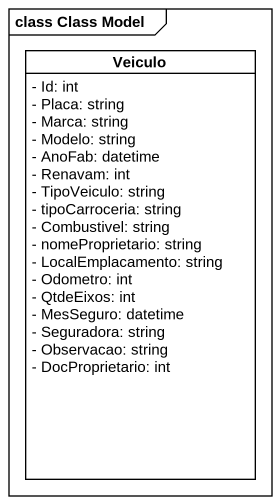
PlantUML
@startuml
mainframe class Class Model
hide circle
hide empty members
skinparam classAttributeIconSize 0
class Veiculo {
  - Id: int
  - Placa: string
  - Marca: string
  - Modelo: string
  - AnoFab: datetime
  - Renavam: int
  - TipoVeiculo: string
  - tipoCarroceria: string
  - Combustivel: string
  - nomeProprietario: string
  - LocalEmplacamento: string
  - Odometro: int
  - QtdeEixos: int
  - MesSeguro: datetime
  - Seguradora: string
  - Observacao: string
  - DocProprietario: int
}
@enduml
